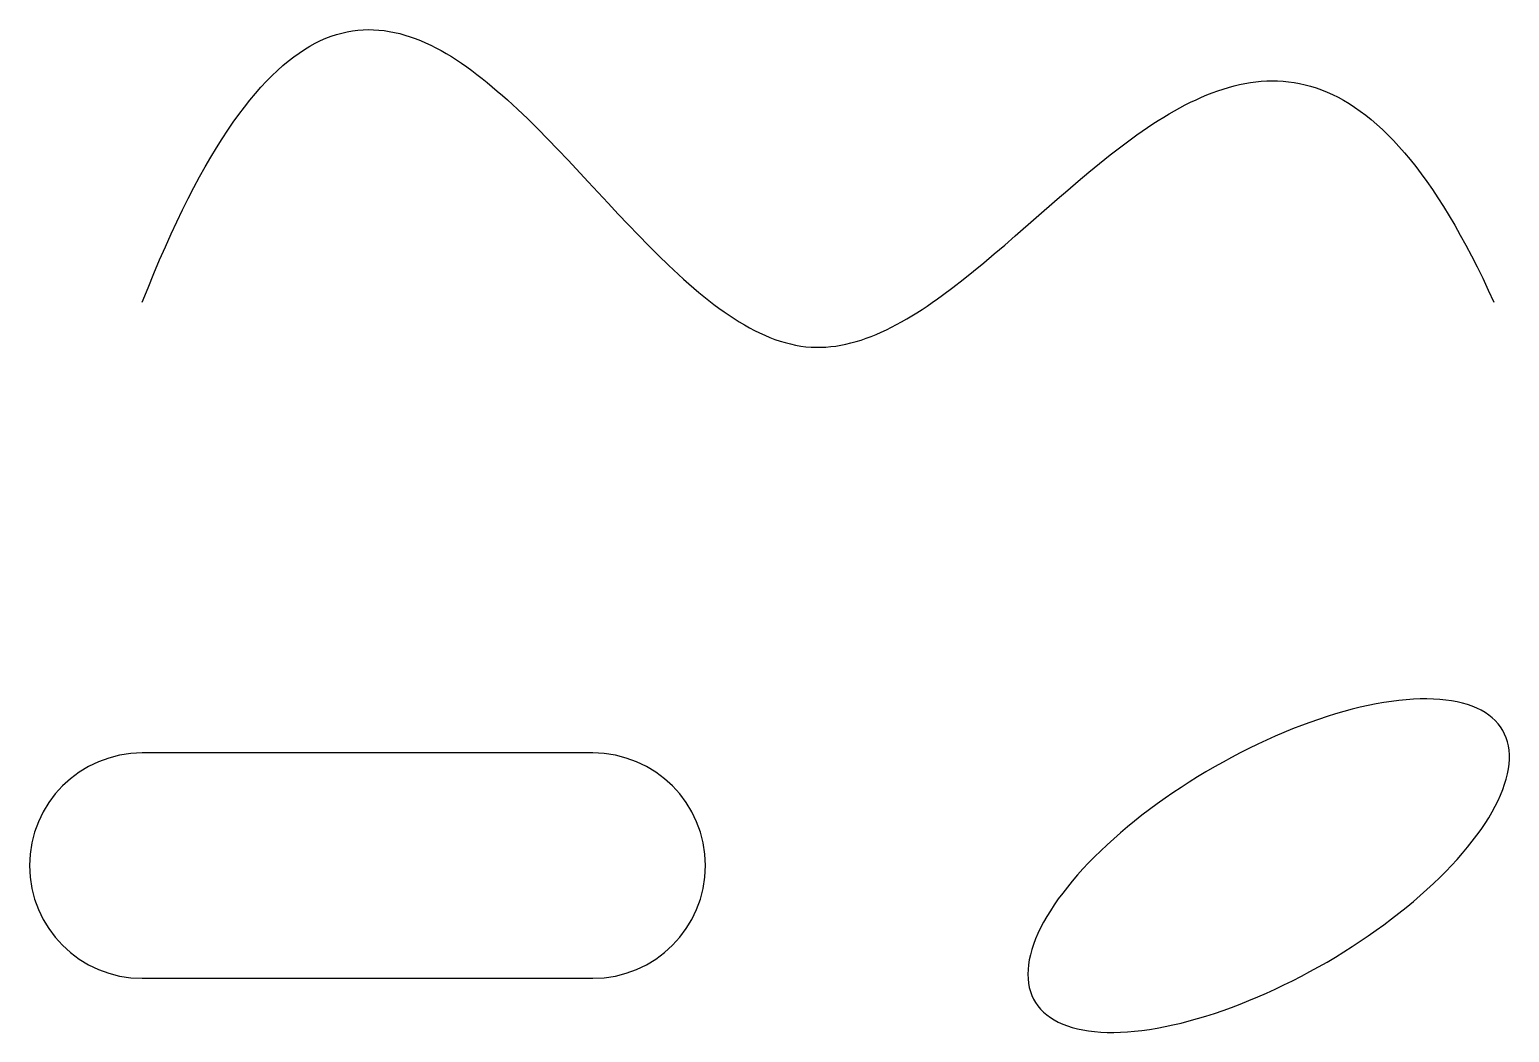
# Model space of a CAD drawing. Header units: millimetres. Extents: x -5 to 60.7, y -2.4 to 42.1.
import ezdxf

# ---------------------------------------------------------------- set-up
doc = ezdxf.new("R2010")
doc.units = ezdxf.units.MM
doc.layers.add('SKETCH', color=7, linetype='CONTINUOUS')

msp = doc.modelspace()

# ---------------------------------------------------------------- linework, layer by layer
at = {"layer": 'SKETCH'}
for p, q in [((20, 10), (0, 10)), ((0, 0), (20, 0))]:
    msp.add_line(p, q, dxfattribs=at)
msp.add_lwpolyline([(0, 30), (0.258241, 30.647015), (0.515693, 31.273225), (0.772367, 31.878875), (1.02827, 32.464213), (1.283412, 33.029487), (1.537802, 33.574941), (1.791448, 34.100825), (2.044359, 34.607385), (2.296544, 35.094867), (2.548013, 35.563519), (2.798773, 36.013587), (3.048835, 36.445319), (3.298206, 36.858961), (3.546896, 37.254761), (3.794914, 37.632965), (4.042268, 37.993821), (4.288967, 38.337574), (4.535021, 38.664473), (4.780438, 38.974764), (5.025226, 39.268695), (5.269396, 39.546511), (5.512956, 39.80846), (5.755914, 40.05479), (5.99828, 40.285746), (6.240063, 40.501576), (6.48127, 40.702527), (6.721913, 40.888846), (6.961998, 41.060779), (7.201536, 41.218574), (7.440534, 41.362478), (7.679002, 41.492737), (7.916949, 41.609599), (8.154384, 41.71331), (8.391315, 41.804118), (8.627752, 41.882269), (8.863703, 41.94801), (9.099178, 42.001589), (9.334184, 42.043252), (9.568731, 42.073246), (9.802829, 42.091818), (10.036485, 42.099215), (10.269709, 42.095684), (10.502509, 42.081473), (10.734895, 42.056827), (10.966876, 42.021994), (11.198459, 41.977221), (11.429655, 41.922754), (11.660472, 41.858841), (11.890919, 41.785729), (12.121005, 41.703665), (12.350738, 41.612895), (12.580128, 41.513667), (12.809184, 41.406227), (13.037914, 41.290822), (13.266327, 41.1677), (13.494432, 41.037107), (13.722239, 40.899291), (13.949756, 40.754498), (14.176991, 40.602974), (14.403954, 40.444968), (14.630654, 40.280726), (14.8571, 40.110495), (15.0833, 39.934522), (15.309263, 39.753054), (15.534999, 39.566338), (15.760516, 39.374621), (15.985822, 39.178149), (16.210928, 38.97717), (16.435842, 38.771931), (16.660572, 38.562678), (17.109518, 38.13312), (17.557838, 37.690472), (18.005602, 37.23671), (18.452883, 36.773809), (18.89975, 36.303744), (19.792531, 35.350027), (20.684513, 34.391363), (21.130383, 33.915116), (21.576266, 33.443558), (22.022235, 32.978667), (22.46836, 32.522416), (22.914712, 32.076783), (23.361363, 31.643743), (23.808383, 31.225271), (24.032054, 31.022115), (24.255844, 30.823342), (24.479762, 30.629199), (24.703817, 30.439933), (24.928018, 30.255791), (25.152374, 30.077019), (25.376893, 29.903865), (25.601584, 29.736576), (25.826457, 29.575398), (26.05152, 29.420578), (26.276782, 29.272364), (26.502252, 29.131003), (26.727939, 28.996741), (26.953852, 28.869825), (27.18, 28.750502), (27.406391, 28.63902), (27.633035, 28.535625), (27.85994, 28.440563), (28.087115, 28.354083), (28.31457, 28.276431), (28.542312, 28.207854), (28.770352, 28.148599), (28.998697, 28.098912), (29.227357, 28.059042), (29.456341, 28.029234), (29.685657, 28.009736), (29.906445, 28.000868), (30.127548, 28.001539), (30.348963, 28.011532), (30.570689, 28.030629), (30.792725, 28.058612), (31.015069, 28.095263), (31.23772, 28.140363), (31.460676, 28.193695), (31.683936, 28.255041), (31.907499, 28.324183), (32.131363, 28.400903), (32.355526, 28.484982), (32.579987, 28.576204), (32.804744, 28.674349), (33.029797, 28.779201), (33.255143, 28.89054), (33.480782, 29.00815), (33.706711, 29.131811), (33.932929, 29.261307), (34.159435, 29.396419), (34.386228, 29.536928), (34.613305, 29.682618), (34.840666, 29.83327), (35.068309, 29.988666), (35.296232, 30.148588), (35.524434, 30.312818), (35.981669, 30.653332), (36.440003, 31.008462), (36.899423, 31.376465), (37.359918, 31.755598), (37.821477, 32.144116), (38.284087, 32.540275), (38.747737, 32.942332), (39.678109, 33.757164), (40.612501, 34.574661), (41.081174, 34.980049), (41.550817, 35.380872), (42.021418, 35.775385), (42.492965, 36.161846), (42.965446, 36.538509), (43.43885, 36.903632), (43.675895, 37.08132), (43.913166, 37.25547), (44.150661, 37.425862), (44.38838, 37.592279), (44.626321, 37.754504), (44.864482, 37.912317), (45.102862, 38.065501), (45.34146, 38.213838), (45.580274, 38.35711), (45.819302, 38.495099), (46.058544, 38.627587), (46.297997, 38.754357), (46.53766, 38.875189), (46.777532, 38.989866), (47.017612, 39.098171), (47.257897, 39.199885), (47.498386, 39.29479), (47.739078, 39.382668), (47.979972, 39.463301), (48.221066, 39.536471), (48.462358, 39.601961), (48.703847, 39.659552), (48.945532, 39.709026), (49.187411, 39.750166), (49.429482, 39.782753), (49.671744, 39.806569), (49.914197, 39.821396), (50.156837, 39.827017), (50.399664, 39.823213), (50.642677, 39.809767), (50.885873, 39.78646), (51.129252, 39.753075), (51.372812, 39.709393), (51.616551, 39.655196), (51.860468, 39.590267), (52.104562, 39.514388), (52.34883, 39.42734), (52.593273, 39.328906), (52.837887, 39.218867), (53.082672, 39.097006), (53.327626, 38.963104), (53.572748, 38.816944), (53.818037, 38.658308), (54.06349, 38.486978), (54.309106, 38.302735), (54.554884, 38.105362), (54.800823, 37.89464), (55.046921, 37.670353), (55.293176, 37.432281), (55.539587, 37.180207), (55.786153, 36.913913), (56.032872, 36.63318), (56.279742, 36.337792), (56.526763, 36.027529), (56.773932, 35.702175), (57.021249, 35.36151), (57.268711, 35.005317), (57.516318, 34.633378), (57.764067, 34.245475), (58.011958, 33.84139), (58.259989, 33.420905), (58.508158, 32.983802), (58.756465, 32.529863), (59.004907, 32.05887), (59.253483, 31.570606), (59.502191, 31.064851), (59.751031, 30.541388), (60, 30)], dxfattribs=at)
msp.add_lwpolyline([(60.392305, 11), (60.294674, 11.153274), (60.183465, 11.298433), (60.058825, 11.435285), (59.920919, 11.563649), (59.769927, 11.683356), (59.606049, 11.794248), (59.429502, 11.896179), (59.240518, 11.989015), (59.039347, 12.072632), (58.826253, 12.146922), (58.601518, 12.211785), (58.365438, 12.267136), (58.118325, 12.312903), (57.860505, 12.349024), (57.592317, 12.375452), (57.314116, 12.392153), (57.026267, 12.399104), (56.729152, 12.396297), (56.423161, 12.383734), (56.108699, 12.361432), (55.78618, 12.329422), (55.456029, 12.287744), (55.118682, 12.236455), (54.774584, 12.175621), (54.424189, 12.105323), (54.067958, 12.025653), (53.706362, 11.936718), (53.339878, 11.838633), (52.968989, 11.731529), (52.594184, 11.615546), (52.215957, 11.490838), (51.834808, 11.357569), (51.451238, 11.215915), (51.065755, 11.066062), (50.678866, 10.908209), (50.291081, 10.742564), (49.902913, 10.569344), (49.514873, 10.388779), (49.127472, 10.201106), (48.741223, 10.006574), (48.356633, 9.805438), (47.974211, 9.597964), (47.594461, 9.384426), (47.217884, 9.165105), (46.844976, 8.940291), (46.476229, 8.71028), (46.11213, 8.475375), (45.753159, 8.235887), (45.399789, 7.99213), (45.052486, 7.744427), (44.711709, 7.493105), (44.377906, 7.238494), (44.051519, 6.980931), (43.732977, 6.720755), (43.422701, 6.45831), (43.1211, 6.193941), (42.828572, 5.927997), (42.545502, 5.66083), (42.272264, 5.392791), (42.009218, 5.124234), (41.756712, 4.855513), (41.515078, 4.586982), (41.284635, 4.318997), (41.065687, 4.051909), (40.858522, 3.786072), (40.663415, 3.521836), (40.480621, 3.25955), (40.310383, 2.999559), (40.152925, 2.742207), (40.008455, 2.487832), (39.877162, 2.236771), (39.759221, 1.989354), (39.654786, 1.745908), (39.563996, 1.506755), (39.486971, 1.272208), (39.423811, 1.042578), (39.374601, 0.818167), (39.339404, 0.599273), (39.318268, 0.386182), (39.311221, 0.179176), (39.318271, -0.021471), (39.33941, -0.215495), (39.374609, -0.40264), (39.423822, -0.58266), (39.486984, -0.755316), (39.564012, -0.920382), (39.654805, -1.077639), (39.759242, -1.226881), (39.877186, -1.367909), (40.008481, -1.500539), (40.152954, -1.624595), (40.310414, -1.739913), (40.480655, -1.846343), (40.66345, -1.943742), (40.85856, -2.031983), (41.065727, -2.110949), (41.284678, -2.180537), (41.515123, -2.240654), (41.756759, -2.291221), (42.009267, -2.332172), (42.272315, -2.363452), (42.545555, -2.38502), (42.828626, -2.396848), (43.121156, -2.39892), (43.422759, -2.391234), (43.733037, -2.373799), (44.05158, -2.346638), (44.377969, -2.309788), (44.711773, -2.263297), (45.052551, -2.207226), (45.399855, -2.141649), (45.753226, -2.066653), (46.112199, -1.982337), (46.476299, -1.888811), (46.845046, -1.7862), (47.217955, -1.674638), (47.594533, -1.554273), (47.974284, -1.425263), (48.356706, -1.287779), (48.741296, -1.142001), (49.127546, -0.988123), (49.514946, -0.826347), (49.902987, -0.656886), (50.291155, -0.479965), (50.678939, -0.295816), (51.065828, -0.104682), (51.451311, 0.093185), (51.83488, 0.297523), (52.216029, 0.508064), (52.594255, 0.724529), (52.96906, 0.946633), (53.339948, 1.174084), (53.706431, 1.40658), (54.068026, 1.643816), (54.424256, 1.885478), (54.77465, 2.131248), (55.118747, 2.380802), (55.456092, 2.63381), (55.786242, 2.88994), (56.108759, 3.148852), (56.42322, 3.410206), (56.729209, 3.673656), (57.026323, 3.938856), (57.314169, 4.205455), (57.592369, 4.473103), (57.860555, 4.741445), (58.118373, 5.010128), (58.365484, 5.278798), (58.601562, 5.547101), (58.826295, 5.814681), (59.039386, 6.081188), (59.240555, 6.346268), (59.429537, 6.609572), (59.606082, 6.870754), (59.769957, 7.129468), (59.920946, 7.385374), (60.05885, 7.638133), (60.183488, 7.887413), (60.294694, 8.132885), (60.392322, 8.374225), (60.476244, 8.611114), (60.546348, 8.843241), (60.602542, 9.070298), (60.644753, 9.291988), (60.672923, 9.508016), (60.687017, 9.718099), (60.687016, 9.921959), (60.672919, 10.119327), (60.644746, 10.309943), (60.602533, 10.493556), (60.546336, 10.669923), (60.476229, 10.838812)], close=True, dxfattribs=at)
for centre, start, end in [((0, 5), 90, 270), ((20, 5), 270, 90)]:
    msp.add_arc(centre, 5, start, end, dxfattribs=at)

doc.saveas('drawing.dxf')
